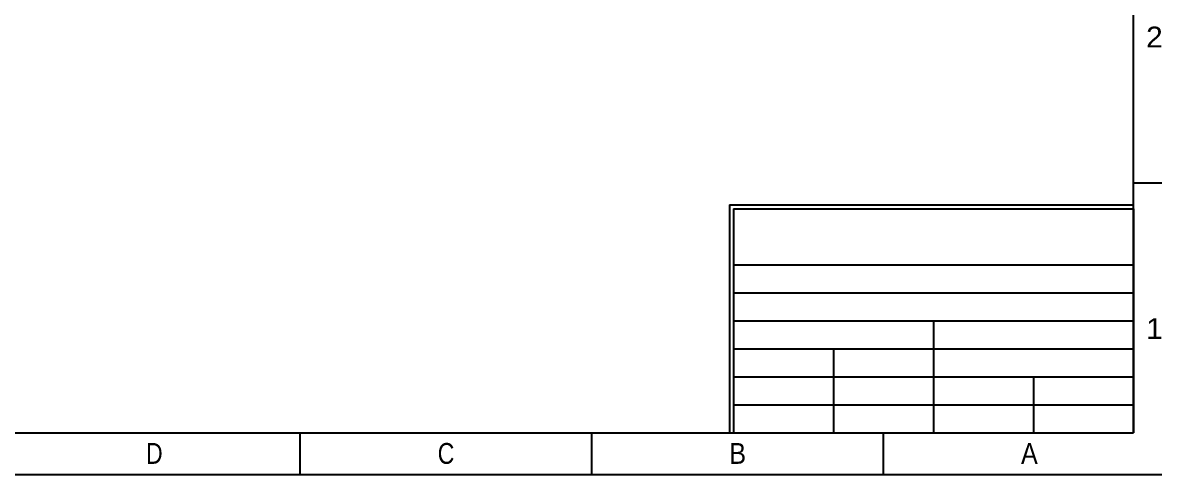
# Model space of a CAD drawing. Header units: millimetres. Extents: x -195 to 1349, y 148 to 750.
# Drawn here: x 217.3 to 570.4, y 193.9 to 334.9 of the extents above; entities that cross this region are included whole.
import ezdxf
from ezdxf.enums import TextEntityAlignment as Align

# ---------------------------------------------------------------- set-up
doc = ezdxf.new("R2010")
doc.units = ezdxf.units.MM
doc.layers.get('0').update_dxf_attribs({"linetype": 'CONTINUOUS'})
doc.styles.add('TEXTSTYLE_0', font='txt', dxfattribs={"width": 0.8})

# ---------------------------------------------------------------- blocks, each defined once
blk = doc.blocks.new('SUN_6HWZ35TKK40GSGJE8VEUYAXIAKM')
at = {"color": 7, "linetype": 'Continuous'}
for p, q in [((-10, 10), (-10, 410)), ((-10, 70), (0, 70)), ((-584, 10), (-10, 10)), ((-210, 0), (-210, 10)), ((-140, 0), (-140, 10)), ((-70, 0), (-70, 10)), ((-594, 0), (0, 0))]:
    blk.add_line(p, q, dxfattribs=at)
at = {"color": 2, "linetype": 'Continuous', "style": 'TEXTSTYLE_0'}
for s, width, p, p2 in [('2', 1.2, (-6.99, 102.5), (-2.99, 102.5)), ('1', 2.4, (-6.99, 32.5), (-2.99, 32.5)), ('D', 1.2, (-246.99, 2.53), (-242.99, 2.53)), ('C', 1.2, (-176.99, 2.53), (-172.99, 2.53)), ('B', 1.2, (-106.99, 2.53), (-102.99, 2.53)), ('A', 1.2, (-36.99, 2.53), (-32.99, 2.53))]:
    blk.add_text(s, height=5, dxfattribs=dict(at, width=width)).set_placement(p, p2, align=Align.FIT)

msp = doc.modelspace()

# ---------------------------------------------------------------- linework, layer by layer
for p, q in [((437.856, 278.047), (563.904, 278.047)), ((437.856, 278.047), (437.856, 206.911)), ((439.104, 276.799), (439.104, 206.911)), ((439.104, 276.799), (563.904, 276.799)), ((563.904, 276.799), (563.904, 206.911)), ((439.104, 259.327), (563.904, 259.327)), ((439.104, 250.591), (563.904, 250.591)), ((439.104, 241.855), (563.904, 241.855)), ((501.504, 241.855), (501.504, 206.911)), ((439.104, 233.119), (563.904, 233.119)), ((470.304, 233.119), (470.304, 206.911)), ((439.104, 224.383), (563.904, 224.383)), ((532.704, 224.383), (532.704, 206.911)), ((439.104, 215.647), (563.904, 215.647)), ((439.104, 206.911), (563.904, 206.911))]:
    msp.add_line(p, q)

# ---------------------------------------------------------------- block references
at = {"xscale": 1.3, "yscale": 1.3, "zscale": 1.3}
msp.add_blockref('SUN_6HWZ35TKK40GSGJE8VEUYAXIAKM', (576.904, 193.911), dxfattribs=at)

doc.saveas('drawing.dxf')
